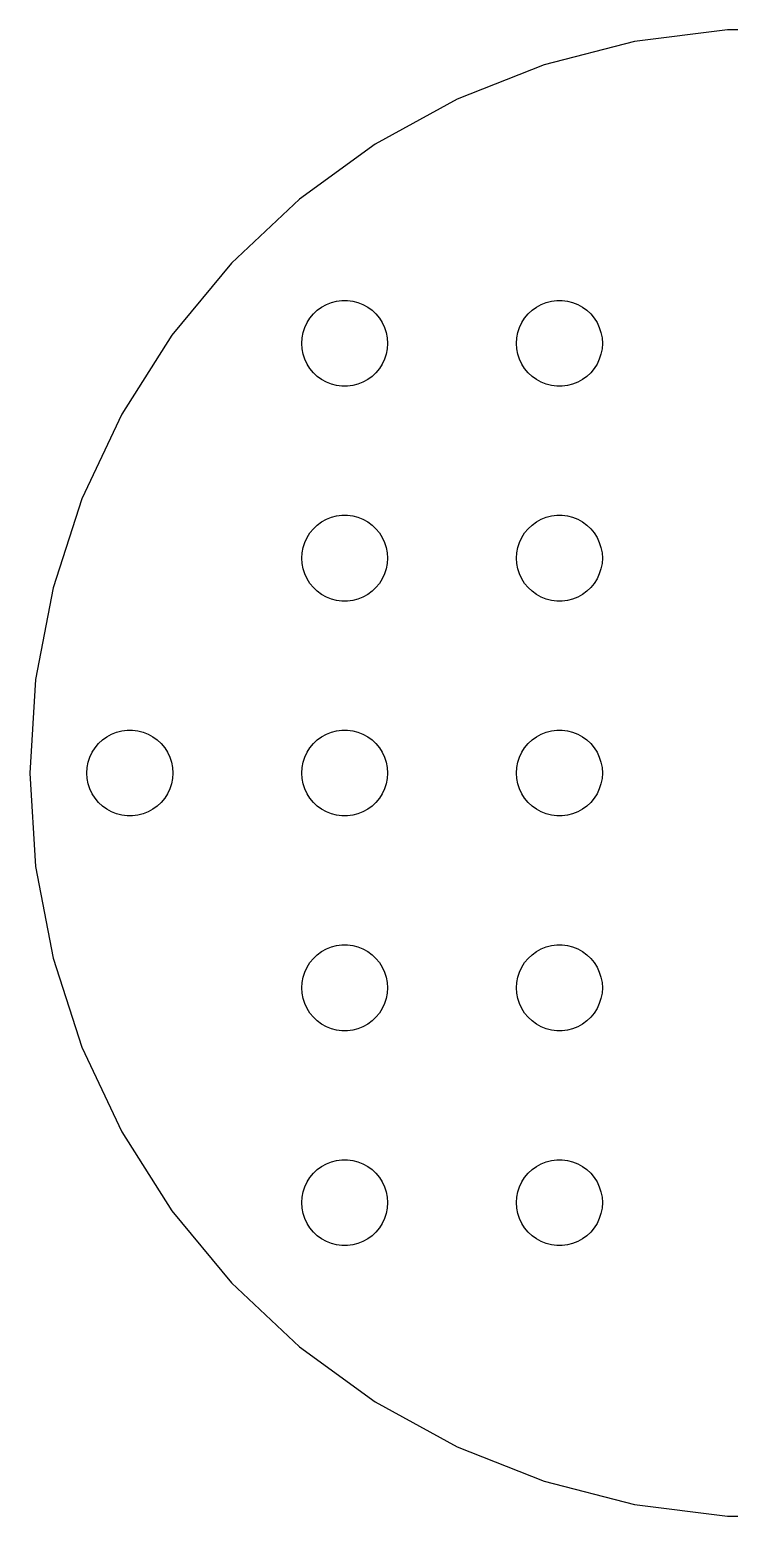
# Model space of a CAD drawing. Header units: metres. Extents: x -52 to 52, y -52 to 52.
# Drawn here: x -52 to -3.1, y -51.9 to 51.9 of the extents above; entities that cross this region are included whole.
import ezdxf

# ---------------------------------------------------------------- set-up
doc = ezdxf.new("R2010")
doc.units = ezdxf.units.M

msp = doc.modelspace()

# ---------------------------------------------------------------- linework, layer by layer
for p, q in [((-3.26511, 51.8974), (-9.74382, 51.0789)), ((3.26511, 51.8974), (-3.26511, 51.8974)), ((-9.74382, 51.0789), (-16.0689, 49.4549)), ((-16.0689, 49.4549), (-22.1405, 47.051)), ((-22.1405, 47.051), (-27.863, 43.905)), ((-27.863, 43.905), (-33.146, 40.0667)), ((-33.146, 40.0667), (-37.9064, 35.5965)), ((-37.9064, 35.5965), (-42.0689, 30.5648)), ((-32.1869, 32.0536), (-31.9123, 32.3115)), ((-31.9123, 32.3115), (-31.6075, 32.533)), ((-31.6075, 32.533), (-31.2773, 32.7145)), ((-31.2773, 32.7145), (-30.927, 32.8532)), ((-30.927, 32.8532), (-30.5621, 32.9469)), ((-30.5621, 32.9469), (-30.1884, 32.9941)), ((-30.1884, 32.9941), (-29.8116, 32.9941)), ((-29.8116, 32.9941), (-29.4379, 32.9469)), ((-29.4379, 32.9469), (-29.0729, 32.8532)), ((-29.0729, 32.8532), (-28.7227, 32.7145)), ((-28.7227, 32.7145), (-28.3925, 32.533)), ((-28.3925, 32.533), (-28.0877, 32.3115)), ((-28.0877, 32.3115), (-27.8131, 32.0536)), ((-17.1869, 32.0536), (-16.9123, 32.3115)), ((-16.9123, 32.3115), (-16.6075, 32.533)), ((-16.6075, 32.533), (-16.2773, 32.7145)), ((-16.2773, 32.7145), (-15.927, 32.8532)), ((-15.927, 32.8532), (-15.5621, 32.9469)), ((-15.5621, 32.9469), (-15.1884, 32.9941)), ((-15.1884, 32.9941), (-14.8116, 32.9941)), ((-14.8116, 32.9941), (-14.4379, 32.9469)), ((-14.4379, 32.9469), (-14.0729, 32.8532)), ((-14.0729, 32.8532), (-13.7227, 32.7145)), ((-13.7227, 32.7145), (-13.3925, 32.533)), ((-13.3925, 32.533), (-13.0877, 32.3115)), ((-13.0877, 32.3115), (-12.8131, 32.0536)), ((-32.7893, 31.1044), (-32.6289, 31.4453)), ((-32.6289, 31.4453), (-32.427, 31.7634)), ((-32.427, 31.7634), (-32.1869, 32.0536)), ((-27.8131, 32.0536), (-27.5729, 31.7634)), ((-27.5729, 31.7634), (-27.3711, 31.4453)), ((-27.3711, 31.4453), (-27.2107, 31.1044)), ((-17.7893, 31.1044), (-17.6289, 31.4453)), ((-17.6289, 31.4453), (-17.427, 31.7634)), ((-17.427, 31.7634), (-17.1869, 32.0536)), ((-12.8131, 32.0536), (-12.5729, 31.7634)), ((-12.5729, 31.7634), (-12.3711, 31.4453)), ((-12.3711, 31.4453), (-12.2107, 31.1044)), ((-42.0689, 30.5648), (-45.5679, 25.0512)), ((-33, 30), (-32.9763, 30.376)), ((-32.9763, 30.376), (-32.9057, 30.7461)), ((-32.9057, 30.7461), (-32.7893, 31.1044)), ((-27.2107, 31.1044), (-27.0942, 30.7461)), ((-27.0942, 30.7461), (-27.0237, 30.376)), ((-27.0237, 30.376), (-27, 30)), ((-18, 30), (-17.9763, 30.376)), ((-17.9763, 30.376), (-17.9057, 30.7461)), ((-17.9057, 30.7461), (-17.7893, 31.1044)), ((-12.2107, 31.1044), (-12.0942, 30.7461)), ((-12.0942, 30.7461), (-12.0237, 30.376)), ((-12.0237, 30.376), (-12, 30)), ((-32.9763, 29.624), (-33, 30)), ((-32.9057, 29.2539), (-32.9763, 29.624)), ((-32.7893, 28.8956), (-32.9057, 29.2539)), ((-27.0942, 29.2539), (-27.2107, 28.8956)), ((-27.0237, 29.624), (-27.0942, 29.2539)), ((-27, 30), (-27.0237, 29.624)), ((-17.9763, 29.624), (-18, 30)), ((-17.9057, 29.2539), (-17.9763, 29.624)), ((-17.7893, 28.8956), (-17.9057, 29.2539)), ((-12.0942, 29.2539), (-12.2107, 28.8956)), ((-12.0237, 29.624), (-12.0942, 29.2539)), ((-12, 30), (-12.0237, 29.624)), ((-32.6289, 28.5547), (-32.7893, 28.8956)), ((-32.427, 28.2366), (-32.6289, 28.5547)), ((-32.1869, 27.9464), (-32.427, 28.2366)), ((-27.5729, 28.2366), (-27.8131, 27.9464)), ((-27.3711, 28.5547), (-27.5729, 28.2366)), ((-27.2107, 28.8956), (-27.3711, 28.5547)), ((-17.6289, 28.5547), (-17.7893, 28.8956)), ((-17.427, 28.2366), (-17.6289, 28.5547)), ((-17.1869, 27.9464), (-17.427, 28.2366)), ((-12.5729, 28.2366), (-12.8131, 27.9464)), ((-12.3711, 28.5547), (-12.5729, 28.2366)), ((-12.2107, 28.8956), (-12.3711, 28.5547)), ((-31.9123, 27.6884), (-32.1869, 27.9464)), ((-31.6075, 27.467), (-31.9123, 27.6884)), ((-31.2773, 27.2855), (-31.6075, 27.467)), ((-30.927, 27.1468), (-31.2773, 27.2855)), ((-30.5621, 27.0531), (-30.927, 27.1468)), ((-30.1884, 27.0059), (-30.5621, 27.0531)), ((-29.8116, 27.0059), (-30.1884, 27.0059)), ((-29.4379, 27.0531), (-29.8116, 27.0059)), ((-29.0729, 27.1468), (-29.4379, 27.0531)), ((-28.7227, 27.2855), (-29.0729, 27.1468)), ((-28.3925, 27.467), (-28.7227, 27.2855)), ((-28.0877, 27.6884), (-28.3925, 27.467)), ((-27.8131, 27.9464), (-28.0877, 27.6884)), ((-16.9123, 27.6884), (-17.1869, 27.9464)), ((-16.6075, 27.467), (-16.9123, 27.6884)), ((-16.2773, 27.2855), (-16.6075, 27.467)), ((-15.927, 27.1468), (-16.2773, 27.2855)), ((-15.5621, 27.0531), (-15.927, 27.1468)), ((-15.1884, 27.0059), (-15.5621, 27.0531)), ((-14.8116, 27.0059), (-15.1884, 27.0059)), ((-14.4379, 27.0531), (-14.8116, 27.0059)), ((-14.0729, 27.1468), (-14.4379, 27.0531)), ((-13.7227, 27.2855), (-14.0729, 27.1468)), ((-13.3925, 27.467), (-13.7227, 27.2855)), ((-13.0877, 27.6884), (-13.3925, 27.467)), ((-12.8131, 27.9464), (-13.0877, 27.6884)), ((-45.5679, 25.0512), (-48.3484, 19.1425)), ((-48.3484, 19.1425), (-50.3663, 12.9319)), ((-31.6075, 17.533), (-31.2773, 17.7145)), ((-31.2773, 17.7145), (-30.927, 17.8532)), ((-30.927, 17.8532), (-30.5621, 17.9469)), ((-30.5621, 17.9469), (-30.1884, 17.9941)), ((-30.1884, 17.9941), (-29.8116, 17.9941)), ((-29.8116, 17.9941), (-29.4379, 17.9469)), ((-29.4379, 17.9469), (-29.0729, 17.8532)), ((-29.0729, 17.8532), (-28.7227, 17.7145)), ((-28.7227, 17.7145), (-28.3925, 17.533)), ((-16.6075, 17.533), (-16.2773, 17.7145)), ((-16.2773, 17.7145), (-15.927, 17.8532)), ((-15.927, 17.8532), (-15.5621, 17.9469)), ((-15.5621, 17.9469), (-15.1884, 17.9941)), ((-15.1884, 17.9941), (-14.8116, 17.9941)), ((-14.8116, 17.9941), (-14.4379, 17.9469)), ((-14.4379, 17.9469), (-14.0729, 17.8532)), ((-14.0729, 17.8532), (-13.7227, 17.7145)), ((-13.7227, 17.7145), (-13.3925, 17.533)), ((-32.6289, 16.4453), (-32.427, 16.7634)), ((-32.427, 16.7634), (-32.1869, 17.0536)), ((-32.1869, 17.0536), (-31.9123, 17.3115)), ((-31.9123, 17.3115), (-31.6075, 17.533)), ((-28.3925, 17.533), (-28.0877, 17.3115)), ((-28.0877, 17.3115), (-27.8131, 17.0536)), ((-27.8131, 17.0536), (-27.5729, 16.7634)), ((-27.5729, 16.7634), (-27.3711, 16.4453)), ((-17.6289, 16.4453), (-17.427, 16.7634)), ((-17.427, 16.7634), (-17.1869, 17.0536)), ((-17.1869, 17.0536), (-16.9123, 17.3115)), ((-16.9123, 17.3115), (-16.6075, 17.533)), ((-13.3925, 17.533), (-13.0877, 17.3115)), ((-13.0877, 17.3115), (-12.8131, 17.0536)), ((-12.8131, 17.0536), (-12.5729, 16.7634)), ((-12.5729, 16.7634), (-12.3711, 16.4453)), ((-32.9763, 15.376), (-32.9057, 15.7461)), ((-32.9057, 15.7461), (-32.7893, 16.1044)), ((-32.7893, 16.1044), (-32.6289, 16.4453)), ((-27.3711, 16.4453), (-27.2107, 16.1044)), ((-27.2107, 16.1044), (-27.0942, 15.7461)), ((-27.0942, 15.7461), (-27.0237, 15.376)), ((-17.9763, 15.376), (-17.9057, 15.7461)), ((-17.9057, 15.7461), (-17.7893, 16.1044)), ((-17.7893, 16.1044), (-17.6289, 16.4453)), ((-12.3711, 16.4453), (-12.2107, 16.1044)), ((-12.2107, 16.1044), (-12.0942, 15.7461)), ((-12.0942, 15.7461), (-12.0237, 15.376)), ((-33, 15), (-32.9763, 15.376)), ((-32.9763, 14.624), (-33, 15)), ((-32.9057, 14.2539), (-32.9763, 14.624)), ((-27.0237, 14.624), (-27.0942, 14.2539)), ((-27.0237, 15.376), (-27, 15)), ((-27, 15), (-27.0237, 14.624)), ((-18, 15), (-17.9763, 15.376)), ((-17.9763, 14.624), (-18, 15)), ((-17.9057, 14.2539), (-17.9763, 14.624)), ((-12.0237, 14.624), (-12.0942, 14.2539)), ((-12.0237, 15.376), (-12, 15)), ((-12, 15), (-12.0237, 14.624)), ((-32.7893, 13.8956), (-32.9057, 14.2539)), ((-32.6289, 13.5547), (-32.7893, 13.8956)), ((-32.427, 13.2366), (-32.6289, 13.5547)), ((-27.3711, 13.5547), (-27.5729, 13.2366)), ((-27.2107, 13.8956), (-27.3711, 13.5547)), ((-27.0942, 14.2539), (-27.2107, 13.8956)), ((-17.7893, 13.8956), (-17.9057, 14.2539)), ((-17.6289, 13.5547), (-17.7893, 13.8956)), ((-17.427, 13.2366), (-17.6289, 13.5547)), ((-12.3711, 13.5547), (-12.5729, 13.2366)), ((-12.2107, 13.8956), (-12.3711, 13.5547)), ((-12.0942, 14.2539), (-12.2107, 13.8956)), ((-50.3663, 12.9319), (-51.59, 6.51732)), ((-32.1869, 12.9464), (-32.427, 13.2366)), ((-31.9123, 12.6884), (-32.1869, 12.9464)), ((-31.6075, 12.467), (-31.9123, 12.6884)), ((-31.2773, 12.2855), (-31.6075, 12.467)), ((-28.3925, 12.467), (-28.7227, 12.2855)), ((-28.0877, 12.6884), (-28.3925, 12.467)), ((-27.8131, 12.9464), (-28.0877, 12.6884)), ((-27.5729, 13.2366), (-27.8131, 12.9464)), ((-17.1869, 12.9464), (-17.427, 13.2366)), ((-16.9123, 12.6884), (-17.1869, 12.9464)), ((-16.6075, 12.467), (-16.9123, 12.6884)), ((-16.2773, 12.2855), (-16.6075, 12.467)), ((-13.3925, 12.467), (-13.7227, 12.2855)), ((-13.0877, 12.6884), (-13.3925, 12.467)), ((-12.8131, 12.9464), (-13.0877, 12.6884)), ((-12.5729, 13.2366), (-12.8131, 12.9464)), ((-30.927, 12.1468), (-31.2773, 12.2855)), ((-30.5621, 12.0531), (-30.927, 12.1468)), ((-30.1884, 12.0059), (-30.5621, 12.0531)), ((-29.8116, 12.0059), (-30.1884, 12.0059)), ((-29.4379, 12.0531), (-29.8116, 12.0059)), ((-29.0729, 12.1468), (-29.4379, 12.0531)), ((-28.7227, 12.2855), (-29.0729, 12.1468)), ((-15.927, 12.1468), (-16.2773, 12.2855)), ((-15.5621, 12.0531), (-15.927, 12.1468)), ((-15.1884, 12.0059), (-15.5621, 12.0531)), ((-14.8116, 12.0059), (-15.1884, 12.0059)), ((-14.4379, 12.0531), (-14.8116, 12.0059)), ((-14.0729, 12.1468), (-14.4379, 12.0531)), ((-13.7227, 12.2855), (-14.0729, 12.1468)), ((-51.59, 6.51732), (-52, 0)), ((-47.1869, 2.05363), (-46.9123, 2.31154)), ((-46.9123, 2.31154), (-46.6075, 2.53297)), ((-46.6075, 2.53297), (-46.2773, 2.71448)), ((-46.2773, 2.71448), (-45.927, 2.85316)), ((-45.927, 2.85316), (-45.5621, 2.94685)), ((-45.5621, 2.94685), (-45.1884, 2.99408)), ((-45.1884, 2.99408), (-44.8116, 2.99408)), ((-44.8116, 2.99408), (-44.4379, 2.94685)), ((-44.4379, 2.94685), (-44.0729, 2.85316)), ((-44.0729, 2.85316), (-43.7227, 2.71448)), ((-43.7227, 2.71448), (-43.3925, 2.53297)), ((-43.3925, 2.53297), (-43.0877, 2.31154)), ((-43.0877, 2.31154), (-42.8131, 2.05363)), ((-32.1869, 2.05363), (-31.9123, 2.31154)), ((-31.9123, 2.31154), (-31.6075, 2.53297)), ((-31.6075, 2.53297), (-31.2773, 2.71448)), ((-31.2773, 2.71448), (-30.927, 2.85316)), ((-30.927, 2.85316), (-30.5621, 2.94685)), ((-30.5621, 2.94685), (-30.1884, 2.99408)), ((-30.1884, 2.99408), (-29.8116, 2.99408)), ((-29.8116, 2.99408), (-29.4379, 2.94685)), ((-29.4379, 2.94685), (-29.0729, 2.85316)), ((-29.0729, 2.85316), (-28.7227, 2.71448)), ((-28.7227, 2.71448), (-28.3925, 2.53297)), ((-28.3925, 2.53297), (-28.0877, 2.31154)), ((-28.0877, 2.31154), (-27.8131, 2.05363)), ((-17.1869, 2.05363), (-16.9123, 2.31154)), ((-16.9123, 2.31154), (-16.6075, 2.53297)), ((-16.6075, 2.53297), (-16.2773, 2.71448)), ((-16.2773, 2.71448), (-15.927, 2.85316)), ((-15.927, 2.85316), (-15.5621, 2.94685)), ((-15.5621, 2.94685), (-15.1884, 2.99408)), ((-15.1884, 2.99408), (-14.8116, 2.99408)), ((-14.8116, 2.99408), (-14.4379, 2.94685)), ((-14.4379, 2.94685), (-14.0729, 2.85316)), ((-14.0729, 2.85316), (-13.7227, 2.71448)), ((-13.7227, 2.71448), (-13.3925, 2.53297)), ((-13.3925, 2.53297), (-13.0877, 2.31154)), ((-13.0877, 2.31154), (-12.8131, 2.05363)), ((-47.9057, 0.746063), (-47.7893, 1.10437)), ((-47.7893, 1.10437), (-47.6289, 1.44525)), ((-47.6289, 1.44525), (-47.427, 1.76335)), ((-47.427, 1.76335), (-47.1869, 2.05363)), ((-42.8131, 2.05363), (-42.5729, 1.76335)), ((-42.5729, 1.76335), (-42.3711, 1.44525)), ((-42.3711, 1.44525), (-42.2107, 1.10437)), ((-42.2107, 1.10437), (-42.0942, 0.746063)), ((-32.9057, 0.746063), (-32.7893, 1.10437)), ((-32.7893, 1.10437), (-32.6289, 1.44525)), ((-32.6289, 1.44525), (-32.427, 1.76335)), ((-32.427, 1.76335), (-32.1869, 2.05363)), ((-27.8131, 2.05363), (-27.5729, 1.76335)), ((-27.5729, 1.76335), (-27.3711, 1.44525)), ((-27.3711, 1.44525), (-27.2107, 1.10437)), ((-27.2107, 1.10437), (-27.0942, 0.746063)), ((-17.9057, 0.746063), (-17.7893, 1.10437)), ((-17.7893, 1.10437), (-17.6289, 1.44525)), ((-17.6289, 1.44525), (-17.427, 1.76335)), ((-17.427, 1.76335), (-17.1869, 2.05363)), ((-12.8131, 2.05363), (-12.5729, 1.76335)), ((-12.5729, 1.76335), (-12.3711, 1.44525)), ((-12.3711, 1.44525), (-12.2107, 1.10437)), ((-12.2107, 1.10437), (-12.0942, 0.746063)), ((-52, 0), (-51.59, -6.51732)), ((-48, 0), (-47.9763, 0.375992)), ((-47.9763, -0.375992), (-48, 0)), ((-47.9763, 0.375992), (-47.9057, 0.746063)), ((-42.0942, 0.746063), (-42.0237, 0.375992)), ((-42.0237, 0.375992), (-42, 0)), ((-42, 0), (-42.0237, -0.375992)), ((-33, 0), (-32.9763, 0.375992)), ((-32.9763, -0.375992), (-33, 0)), ((-32.9763, 0.375992), (-32.9057, 0.746063)), ((-27.0942, 0.746063), (-27.0237, 0.375992)), ((-27.0237, 0.375992), (-27, 0)), ((-27, 0), (-27.0237, -0.375992)), ((-18, 0), (-17.9763, 0.375992)), ((-17.9763, -0.375992), (-18, 0)), ((-17.9763, 0.375992), (-17.9057, 0.746063)), ((-12.0942, 0.746063), (-12.0237, 0.375992)), ((-12.0237, 0.375992), (-12, 0)), ((-12, 0), (-12.0237, -0.375992)), ((-47.9057, -0.746063), (-47.9763, -0.375992)), ((-47.7893, -1.10437), (-47.9057, -0.746063)), ((-42.0942, -0.746063), (-42.2107, -1.10437)), ((-42.0237, -0.375992), (-42.0942, -0.746063)), ((-32.9057, -0.746063), (-32.9763, -0.375992)), ((-32.7893, -1.10437), (-32.9057, -0.746063)), ((-27.0942, -0.746063), (-27.2107, -1.10437)), ((-27.0237, -0.375992), (-27.0942, -0.746063)), ((-17.9057, -0.746063), (-17.9763, -0.375992)), ((-17.7893, -1.10437), (-17.9057, -0.746063)), ((-12.0942, -0.746063), (-12.2107, -1.10437)), ((-12.0237, -0.375992), (-12.0942, -0.746063)), ((-47.6289, -1.44525), (-47.7893, -1.10437)), ((-47.427, -1.76335), (-47.6289, -1.44525)), ((-47.1869, -2.05363), (-47.427, -1.76335)), ((-46.9123, -2.31154), (-47.1869, -2.05363)), ((-42.8131, -2.05363), (-43.0877, -2.31154)), ((-42.5729, -1.76335), (-42.8131, -2.05363)), ((-42.3711, -1.44525), (-42.5729, -1.76335)), ((-42.2107, -1.10437), (-42.3711, -1.44525)), ((-32.6289, -1.44525), (-32.7893, -1.10437)), ((-32.427, -1.76335), (-32.6289, -1.44525)), ((-32.1869, -2.05363), (-32.427, -1.76335)), ((-31.9123, -2.31154), (-32.1869, -2.05363)), ((-27.8131, -2.05363), (-28.0877, -2.31154)), ((-27.5729, -1.76335), (-27.8131, -2.05363)), ((-27.3711, -1.44525), (-27.5729, -1.76335)), ((-27.2107, -1.10437), (-27.3711, -1.44525)), ((-17.6289, -1.44525), (-17.7893, -1.10437)), ((-17.427, -1.76335), (-17.6289, -1.44525)), ((-17.1869, -2.05363), (-17.427, -1.76335)), ((-16.9123, -2.31154), (-17.1869, -2.05363)), ((-12.8131, -2.05363), (-13.0877, -2.31154)), ((-12.5729, -1.76335), (-12.8131, -2.05363)), ((-12.3711, -1.44525), (-12.5729, -1.76335)), ((-12.2107, -1.10437), (-12.3711, -1.44525)), ((-46.6075, -2.53297), (-46.9123, -2.31154)), ((-46.2773, -2.71448), (-46.6075, -2.53297)), ((-45.927, -2.85316), (-46.2773, -2.71448)), ((-45.5621, -2.94685), (-45.927, -2.85316)), ((-45.1884, -2.99408), (-45.5621, -2.94685)), ((-44.8116, -2.99408), (-45.1884, -2.99408)), ((-44.4379, -2.94685), (-44.8116, -2.99408)), ((-44.0729, -2.85316), (-44.4379, -2.94685)), ((-43.7227, -2.71448), (-44.0729, -2.85316)), ((-43.3925, -2.53297), (-43.7227, -2.71448)), ((-43.0877, -2.31154), (-43.3925, -2.53297)), ((-31.6075, -2.53297), (-31.9123, -2.31154)), ((-31.2773, -2.71448), (-31.6075, -2.53297)), ((-30.927, -2.85316), (-31.2773, -2.71448)), ((-30.5621, -2.94685), (-30.927, -2.85316)), ((-30.1884, -2.99408), (-30.5621, -2.94685)), ((-29.8116, -2.99408), (-30.1884, -2.99408)), ((-29.4379, -2.94685), (-29.8116, -2.99408)), ((-29.0729, -2.85316), (-29.4379, -2.94685)), ((-28.7227, -2.71448), (-29.0729, -2.85316)), ((-28.3925, -2.53297), (-28.7227, -2.71448)), ((-28.0877, -2.31154), (-28.3925, -2.53297)), ((-16.6075, -2.53297), (-16.9123, -2.31154)), ((-16.2773, -2.71448), (-16.6075, -2.53297)), ((-15.927, -2.85316), (-16.2773, -2.71448)), ((-15.5621, -2.94685), (-15.927, -2.85316)), ((-15.1884, -2.99408), (-15.5621, -2.94685)), ((-14.8116, -2.99408), (-15.1884, -2.99408)), ((-14.4379, -2.94685), (-14.8116, -2.99408)), ((-14.0729, -2.85316), (-14.4379, -2.94685)), ((-13.7227, -2.71448), (-14.0729, -2.85316)), ((-13.3925, -2.53297), (-13.7227, -2.71448)), ((-13.0877, -2.31154), (-13.3925, -2.53297)), ((-51.59, -6.51732), (-50.3663, -12.9319)), ((-31.6075, -12.467), (-31.2773, -12.2855)), ((-31.2773, -12.2855), (-30.927, -12.1468)), ((-30.927, -12.1468), (-30.5621, -12.0531)), ((-30.5621, -12.0531), (-30.1884, -12.0059)), ((-30.1884, -12.0059), (-29.8116, -12.0059)), ((-29.8116, -12.0059), (-29.4379, -12.0531)), ((-29.4379, -12.0531), (-29.0729, -12.1468)), ((-29.0729, -12.1468), (-28.7227, -12.2855)), ((-28.7227, -12.2855), (-28.3925, -12.467)), ((-16.6075, -12.467), (-16.2773, -12.2855)), ((-16.2773, -12.2855), (-15.927, -12.1468)), ((-15.927, -12.1468), (-15.5621, -12.0531)), ((-15.5621, -12.0531), (-15.1884, -12.0059)), ((-15.1884, -12.0059), (-14.8116, -12.0059)), ((-14.8116, -12.0059), (-14.4379, -12.0531)), ((-14.4379, -12.0531), (-14.0729, -12.1468)), ((-14.0729, -12.1468), (-13.7227, -12.2855)), ((-13.7227, -12.2855), (-13.3925, -12.467)), ((-50.3663, -12.9319), (-48.3484, -19.1425)), ((-32.6289, -13.5547), (-32.427, -13.2366)), ((-32.427, -13.2366), (-32.1869, -12.9464)), ((-32.1869, -12.9464), (-31.9123, -12.6884)), ((-31.9123, -12.6884), (-31.6075, -12.467)), ((-28.3925, -12.467), (-28.0877, -12.6884)), ((-28.0877, -12.6884), (-27.8131, -12.9464)), ((-27.8131, -12.9464), (-27.5729, -13.2366)), ((-27.5729, -13.2366), (-27.3711, -13.5547)), ((-17.6289, -13.5547), (-17.427, -13.2366)), ((-17.427, -13.2366), (-17.1869, -12.9464)), ((-17.1869, -12.9464), (-16.9123, -12.6884)), ((-16.9123, -12.6884), (-16.6075, -12.467)), ((-13.3925, -12.467), (-13.0877, -12.6884)), ((-13.0877, -12.6884), (-12.8131, -12.9464)), ((-12.8131, -12.9464), (-12.5729, -13.2366)), ((-12.5729, -13.2366), (-12.3711, -13.5547)), ((-32.9763, -14.624), (-32.9057, -14.2539)), ((-32.9057, -14.2539), (-32.7893, -13.8956)), ((-32.7893, -13.8956), (-32.6289, -13.5547)), ((-27.3711, -13.5547), (-27.2107, -13.8956)), ((-27.2107, -13.8956), (-27.0942, -14.2539)), ((-27.0942, -14.2539), (-27.0237, -14.624)), ((-17.9763, -14.624), (-17.9057, -14.2539)), ((-17.9057, -14.2539), (-17.7893, -13.8956)), ((-17.7893, -13.8956), (-17.6289, -13.5547)), ((-12.3711, -13.5547), (-12.2107, -13.8956)), ((-12.2107, -13.8956), (-12.0942, -14.2539)), ((-12.0942, -14.2539), (-12.0237, -14.624)), ((-33, -15), (-32.9763, -14.624)), ((-32.9763, -15.376), (-33, -15)), ((-32.9057, -15.7461), (-32.9763, -15.376)), ((-27.0237, -15.376), (-27.0942, -15.7461)), ((-27.0237, -14.624), (-27, -15)), ((-27, -15), (-27.0237, -15.376)), ((-18, -15), (-17.9763, -14.624)), ((-17.9763, -15.376), (-18, -15)), ((-17.9057, -15.7461), (-17.9763, -15.376)), ((-12.0237, -15.376), (-12.0942, -15.7461)), ((-12.0237, -14.624), (-12, -15)), ((-12, -15), (-12.0237, -15.376)), ((-32.7893, -16.1044), (-32.9057, -15.7461)), ((-32.6289, -16.4453), (-32.7893, -16.1044)), ((-32.427, -16.7634), (-32.6289, -16.4453)), ((-27.3711, -16.4453), (-27.5729, -16.7634)), ((-27.2107, -16.1044), (-27.3711, -16.4453)), ((-27.0942, -15.7461), (-27.2107, -16.1044)), ((-17.7893, -16.1044), (-17.9057, -15.7461)), ((-17.6289, -16.4453), (-17.7893, -16.1044)), ((-17.427, -16.7634), (-17.6289, -16.4453)), ((-12.3711, -16.4453), (-12.5729, -16.7634)), ((-12.2107, -16.1044), (-12.3711, -16.4453)), ((-12.0942, -15.7461), (-12.2107, -16.1044)), ((-32.1869, -17.0536), (-32.427, -16.7634)), ((-31.9123, -17.3115), (-32.1869, -17.0536)), ((-31.6075, -17.533), (-31.9123, -17.3115)), ((-31.2773, -17.7145), (-31.6075, -17.533)), ((-28.3925, -17.533), (-28.7227, -17.7145)), ((-28.0877, -17.3115), (-28.3925, -17.533)), ((-27.8131, -17.0536), (-28.0877, -17.3115)), ((-27.5729, -16.7634), (-27.8131, -17.0536)), ((-17.1869, -17.0536), (-17.427, -16.7634)), ((-16.9123, -17.3115), (-17.1869, -17.0536)), ((-16.6075, -17.533), (-16.9123, -17.3115)), ((-16.2773, -17.7145), (-16.6075, -17.533)), ((-13.3925, -17.533), (-13.7227, -17.7145)), ((-13.0877, -17.3115), (-13.3925, -17.533)), ((-12.8131, -17.0536), (-13.0877, -17.3115)), ((-12.5729, -16.7634), (-12.8131, -17.0536)), ((-30.927, -17.8532), (-31.2773, -17.7145)), ((-30.5621, -17.9469), (-30.927, -17.8532)), ((-30.1884, -17.9941), (-30.5621, -17.9469)), ((-29.8116, -17.9941), (-30.1884, -17.9941)), ((-29.4379, -17.9469), (-29.8116, -17.9941)), ((-29.0729, -17.8532), (-29.4379, -17.9469)), ((-28.7227, -17.7145), (-29.0729, -17.8532)), ((-15.927, -17.8532), (-16.2773, -17.7145)), ((-15.5621, -17.9469), (-15.927, -17.8532)), ((-15.1884, -17.9941), (-15.5621, -17.9469)), ((-14.8116, -17.9941), (-15.1884, -17.9941)), ((-14.4379, -17.9469), (-14.8116, -17.9941)), ((-14.0729, -17.8532), (-14.4379, -17.9469)), ((-13.7227, -17.7145), (-14.0729, -17.8532)), ((-48.3484, -19.1425), (-45.5679, -25.0512)), ((-45.5679, -25.0512), (-42.0689, -30.5648)), ((-32.427, -28.2366), (-32.1869, -27.9464)), ((-32.1869, -27.9464), (-31.9123, -27.6884)), ((-31.9123, -27.6884), (-31.6075, -27.467)), ((-31.6075, -27.467), (-31.2773, -27.2855)), ((-31.2773, -27.2855), (-30.927, -27.1468)), ((-30.927, -27.1468), (-30.5621, -27.0531)), ((-30.5621, -27.0531), (-30.1884, -27.0059)), ((-30.1884, -27.0059), (-29.8116, -27.0059)), ((-29.8116, -27.0059), (-29.4379, -27.0531)), ((-29.4379, -27.0531), (-29.0729, -27.1468)), ((-29.0729, -27.1468), (-28.7227, -27.2855)), ((-28.7227, -27.2855), (-28.3925, -27.467)), ((-28.3925, -27.467), (-28.0877, -27.6884)), ((-28.0877, -27.6884), (-27.8131, -27.9464)), ((-27.8131, -27.9464), (-27.5729, -28.2366)), ((-17.427, -28.2366), (-17.1869, -27.9464)), ((-17.1869, -27.9464), (-16.9123, -27.6884)), ((-16.9123, -27.6884), (-16.6075, -27.467)), ((-16.6075, -27.467), (-16.2773, -27.2855)), ((-16.2773, -27.2855), (-15.927, -27.1468)), ((-15.927, -27.1468), (-15.5621, -27.0531)), ((-15.5621, -27.0531), (-15.1884, -27.0059)), ((-15.1884, -27.0059), (-14.8116, -27.0059)), ((-14.8116, -27.0059), (-14.4379, -27.0531)), ((-14.4379, -27.0531), (-14.0729, -27.1468)), ((-14.0729, -27.1468), (-13.7227, -27.2855)), ((-13.7227, -27.2855), (-13.3925, -27.467)), ((-13.3925, -27.467), (-13.0877, -27.6884)), ((-13.0877, -27.6884), (-12.8131, -27.9464)), ((-12.8131, -27.9464), (-12.5729, -28.2366)), ((-32.9057, -29.2539), (-32.7893, -28.8956)), ((-32.7893, -28.8956), (-32.6289, -28.5547)), ((-32.6289, -28.5547), (-32.427, -28.2366)), ((-27.5729, -28.2366), (-27.3711, -28.5547)), ((-27.3711, -28.5547), (-27.2107, -28.8956)), ((-27.2107, -28.8956), (-27.0942, -29.2539)), ((-17.9057, -29.2539), (-17.7893, -28.8956)), ((-17.7893, -28.8956), (-17.6289, -28.5547)), ((-17.6289, -28.5547), (-17.427, -28.2366)), ((-12.5729, -28.2366), (-12.3711, -28.5547)), ((-12.3711, -28.5547), (-12.2107, -28.8956)), ((-12.2107, -28.8956), (-12.0942, -29.2539)), ((-33, -30), (-32.9763, -29.624)), ((-32.9763, -30.376), (-33, -30)), ((-32.9763, -29.624), (-32.9057, -29.2539)), ((-27.0942, -29.2539), (-27.0237, -29.624)), ((-27.0237, -29.624), (-27, -30)), ((-27, -30), (-27.0237, -30.376)), ((-18, -30), (-17.9763, -29.624)), ((-17.9763, -30.376), (-18, -30)), ((-17.9763, -29.624), (-17.9057, -29.2539)), ((-12.0942, -29.2539), (-12.0237, -29.624)), ((-12.0237, -29.624), (-12, -30)), ((-12, -30), (-12.0237, -30.376)), ((-42.0689, -30.5648), (-37.9064, -35.5965)), ((-32.9057, -30.7461), (-32.9763, -30.376)), ((-32.7893, -31.1044), (-32.9057, -30.7461)), ((-32.6289, -31.4453), (-32.7893, -31.1044)), ((-27.2107, -31.1044), (-27.3711, -31.4453)), ((-27.0942, -30.7461), (-27.2107, -31.1044)), ((-27.0237, -30.376), (-27.0942, -30.7461)), ((-17.9057, -30.7461), (-17.9763, -30.376)), ((-17.7893, -31.1044), (-17.9057, -30.7461)), ((-17.6289, -31.4453), (-17.7893, -31.1044)), ((-12.2107, -31.1044), (-12.3711, -31.4453)), ((-12.0942, -30.7461), (-12.2107, -31.1044)), ((-12.0237, -30.376), (-12.0942, -30.7461)), ((-32.427, -31.7634), (-32.6289, -31.4453)), ((-32.1869, -32.0536), (-32.427, -31.7634)), ((-31.9123, -32.3115), (-32.1869, -32.0536)), ((-27.8131, -32.0536), (-28.0877, -32.3115)), ((-27.5729, -31.7634), (-27.8131, -32.0536)), ((-27.3711, -31.4453), (-27.5729, -31.7634)), ((-17.427, -31.7634), (-17.6289, -31.4453)), ((-17.1869, -32.0536), (-17.427, -31.7634)), ((-16.9123, -32.3115), (-17.1869, -32.0536)), ((-12.8131, -32.0536), (-13.0877, -32.3115)), ((-12.5729, -31.7634), (-12.8131, -32.0536)), ((-12.3711, -31.4453), (-12.5729, -31.7634)), ((-31.6075, -32.533), (-31.9123, -32.3115)), ((-31.2773, -32.7145), (-31.6075, -32.533)), ((-30.927, -32.8532), (-31.2773, -32.7145)), ((-30.5621, -32.9469), (-30.927, -32.8532)), ((-30.1884, -32.9941), (-30.5621, -32.9469)), ((-29.8116, -32.9941), (-30.1884, -32.9941)), ((-29.4379, -32.9469), (-29.8116, -32.9941)), ((-29.0729, -32.8532), (-29.4379, -32.9469)), ((-28.7227, -32.7145), (-29.0729, -32.8532)), ((-28.3925, -32.533), (-28.7227, -32.7145)), ((-28.0877, -32.3115), (-28.3925, -32.533)), ((-16.6075, -32.533), (-16.9123, -32.3115)), ((-16.2773, -32.7145), (-16.6075, -32.533)), ((-15.927, -32.8532), (-16.2773, -32.7145)), ((-15.5621, -32.9469), (-15.927, -32.8532)), ((-15.1884, -32.9941), (-15.5621, -32.9469)), ((-14.8116, -32.9941), (-15.1884, -32.9941)), ((-14.4379, -32.9469), (-14.8116, -32.9941)), ((-14.0729, -32.8532), (-14.4379, -32.9469)), ((-13.7227, -32.7145), (-14.0729, -32.8532)), ((-13.3925, -32.533), (-13.7227, -32.7145)), ((-13.0877, -32.3115), (-13.3925, -32.533)), ((-37.9064, -35.5965), (-33.146, -40.0667)), ((-33.146, -40.0667), (-27.863, -43.905)), ((-27.863, -43.905), (-22.1405, -47.051)), ((-22.1405, -47.051), (-16.0689, -49.4549)), ((-16.0689, -49.4549), (-9.74382, -51.0789)), ((-9.74382, -51.0789), (-3.26511, -51.8974)), ((-3.26511, -51.8974), (3.26511, -51.8974))]:
    msp.add_line(p, q)

doc.saveas('drawing.dxf')
